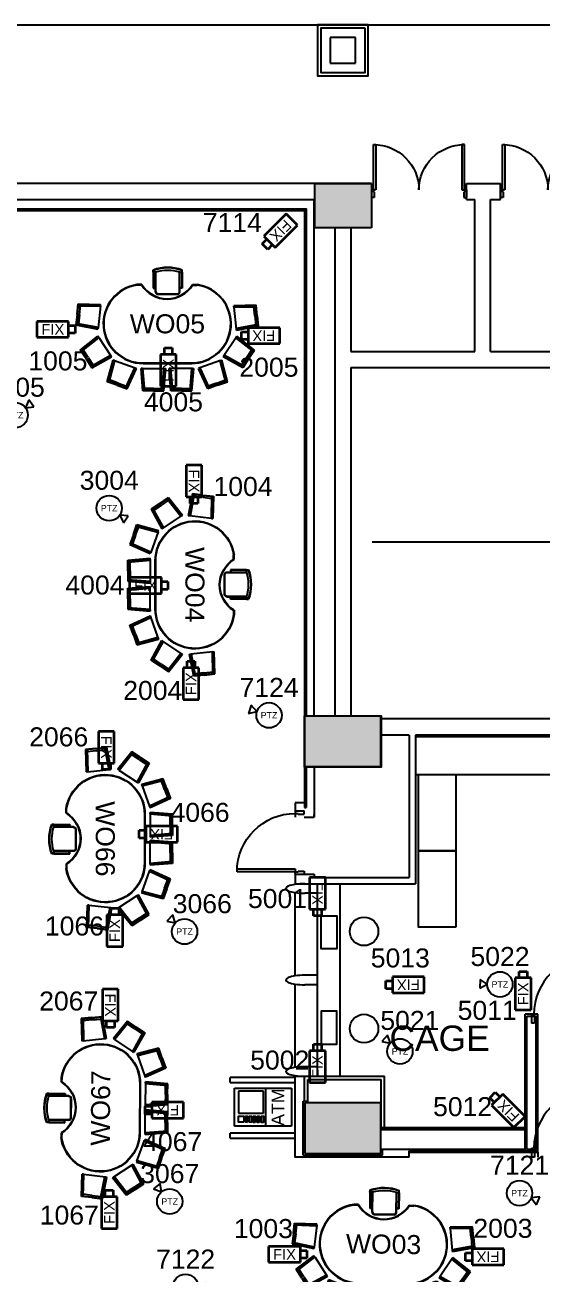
# Model space of a CAD drawing. Header units: millimetres. Extents: x 0 to 57000, y -2411 to 28700.
# Drawn here: x 15285 to 23442, y 9000 to 28700 of the extents above; entities that cross this region are included whole.
import ezdxf
from ezdxf.enums import TextEntityAlignment as Align

# ---------------------------------------------------------------- set-up
doc = ezdxf.new("R2010")
doc.units = ezdxf.units.MM
doc.header["$MEASUREMENT"] = 0
doc.layers.get('0').update_dxf_attribs({"color": 8})
for name, color, linetype in [('Cam No._DICJ', 1, 'Continuous'), ('Camera_DICJ', 3, 'Continuous'), ('Floor Structure', 8, 'Continuous'), ('Table', 8, 'Continuous')]:
    doc.layers.add(name, color=color, linetype=linetype)
doc.styles.add('Arial', font='arial.ttf')
doc.styles.get("Standard").update_dxf_attribs({"font": 'arial.ttf'})

# ---------------------------------------------------------------- blocks, each defined once
blk = doc.blocks.new('Tow Door')
for p, q in [((-1760, 120), (-1760, 980)), ((-1760, 980), (-1715, 980)), ((-1715, 980), (-1715, 120)), ((-40, 980), (-85, 980)), ((-85, 980), (-85, 120)), ((-40, 120), (-40, 980)), ((-1800, 120), (-1760, 120)), ((-1800, 120), (-1800, -20)), ((-1715, 120), (-1760, 120)), ((-1760, 120), (-1760, 75)), ((-1760, 75), (-1750, 75)), ((-1750, 75), (-1750, -20)), ((-85, 120), (-40, 120)), ((-50, 75), (-50, -20)), ((-40, 75), (-50, 75)), ((0, 120), (-40, 120)), ((-40, 120), (-40, 75)), ((0, 120), (0, -20)), ((-1750, -20), (-1800, -20)), ((-50, -20), (0, -20))]:
    blk.add_line(p, q)
for centre, start, end in [((-1760, 120), 0, 90), ((-40, 120), 90, 180)]:
    blk.add_arc(centre, 860, start, end)
blk = doc.blocks.new('one Door')
for p, q in [((-85, 1040), (-85, 120)), ((-40, 1040), (-85, 1040)), ((-40, 120), (-40, 1040)), ((-1000, 120), (-1000, -20)), ((-1000, 120), (-960, 120)), ((-960, 120), (-960, 75)), ((-960, 75), (-950, 75)), ((-950, 75), (-950, -20)), ((-85, 120), (-40, 120)), ((-40, 75), (-50, 75)), ((-50, 75), (-50, -20)), ((-40, 120), (-40, 75)), ((0, 120), (-40, 120)), ((0, 120), (0, -20)), ((-950, -20), (-1000, -20)), ((-50, -20), (0, -20))]:
    blk.add_line(p, q)
blk.add_arc((-40, 120), 920, 90, 180)
blk = doc.blocks.new('*U72')
at = {"color": 8}
for p, q in [((-226, 426), (-226, 458)), ((-226, 426), (-226, 458)), ((-189, 426), (-226, 426)), ((-226, 426), (-226, 173)), ((-219, 426), (-219, 458)), ((-219, 426), (-219, 173)), ((-189, 114), (-189, 426)), ((-182, 114), (-182, 426)), ((190, 109), (190, 426)), ((197, 109), (197, 426)), ((197, 426), (235, 426)), ((228, 426), (228, 458)), ((228, 426), (228, 173)), ((235, 426), (235, 458)), ((235, 426), (235, 458)), ((235, 426), (235, 173)), ((-402, 229), (-477, 229)), ((-402, 222), (-477, 222)), ((395, 229), (470, 229)), ((395, 222), (470, 222)), ((-226, 180), (-189, 180)), ((-226, 173), (-189, 173)), ((-150, 84), (160, 84)), ((-150, 77), (160, 77)), ((235, 180), (197, 180)), ((235, 173), (197, 173)), ((-1425, -241), (-1408, -75)), ((-1417, -241), (-1401, -76)), ((-1409, -97), (-1057, -106)), ((-1409, -104), (-1058, -113)), ((-1408, -75), (-1056, -85)), ((-1408, -83), (-1056, -92)), ((-1389, -245), (-1373, -101)), ((-1057, -106), (-1095, -451)), ((-1064, -113), (-1063, -84)), ((-1057, -106), (-1056, -85)), ((1398, -96), (1046, -105)), ((1398, -103), (1046, -112)), ((1046, -127), (1046, -105)), ((1398, -117), (1046, -127)), ((1046, -127), (1084, -472)), ((1398, -125), (1047, -134)), ((1054, -134), (1053, -105)), ((1378, -265), (1362, -121)), ((1407, -262), (1390, -97)), ((1414, -261), (1398, -96)), ((-1425, -241), (-1444, -405)), ((-1440, -384), (-1095, -451)), ((-1439, -377), (-1094, -444)), ((-1417, -242), (-1437, -406)), ((-1389, -245), (-1404, -388)), ((1378, -265), (1394, -409)), ((1407, -262), (1427, -427)), ((1414, -261), (1434, -426)), ((-1444, -405), (-1099, -473)), ((-1443, -398), (-1097, -466)), ((-1374, -804), (-1097, -586)), ((-1102, -450), (-1106, -471)), ((-1085, -613), (-1103, -590)), ((-1095, -451), (-1099, -473)), ((-1084, -603), (-1097, -586)), ((1428, -398), (1083, -465)), ((1430, -405), (1084, -472)), ((1084, -472), (1088, -493)), ((1084, -603), (1097, -586)), ((1085, -613), (1103, -590)), ((1432, -419), (1087, -486)), ((1434, -426), (1088, -493)), ((1091, -470), (1095, -492)), ((1374, -804), (1097, -586)), ((-1370, -809), (-1093, -591)), ((-1361, -821), (-1084, -603)), ((-1356, -826), (-1080, -609)), ((-1084, -603), (-892, -892)), ((1084, -603), (892, -892)), ((1356, -826), (1080, -609)), ((1361, -821), (1084, -603)), ((1370, -809), (1093, -591)), ((-1281, -941), (-1374, -804)), ((-1275, -937), (-1368, -800)), ((-1251, -921), (-1331, -801)), ((-1281, -941), (-1191, -1081)), ((-1275, -937), (-1185, -1077)), ((-1251, -921), (-1171, -1042)), ((-1205, -1055), (-896, -886)), ((-1201, -1062), (-892, -892)), ((-1194, -1074), (-886, -905)), ((-1191, -1081), (-882, -911)), ((-948, -1303), (-857, -963)), ((-941, -1305), (-850, -965)), ((-927, -1309), (-836, -968)), ((-920, -1311), (-829, -971)), ((-899, -896), (-888, -915)), ((-892, -892), (-882, -911)), ((-831, -977), (-859, -970)), ((-836, -968), (-857, -963)), ((-836, -968), (-509, -1086)), ((836, -968), (509, -1086)), ((920, -1311), (830, -971)), ((831, -977), (859, -970)), ((836, -968), (857, -963)), ((927, -1309), (836, -968)), ((941, -1305), (850, -965)), ((948, -1303), (857, -963)), ((892, -892), (882, -911)), ((1191, -1081), (882, -911)), ((1194, -1074), (886, -905)), ((899, -896), (888, -915)), ((1201, -1062), (892, -892)), ((1205, -1055), (896, -886)), ((1251, -921), (1171, -1042)), ((1275, -937), (1185, -1077)), ((1281, -941), (1191, -1081)), ((1251, -921), (1331, -801)), ((1275, -937), (1368, -800)), ((1281, -941), (1374, -804)), ((-662, -1403), (-516, -1083)), ((-655, -1406), (-509, -1086)), ((-642, -1412), (-496, -1092)), ((-636, -1415), (-490, -1095)), ((-512, -1092), (-493, -1101)), ((-509, -1086), (-490, -1095)), ((-395, -1095), (-416, -1096)), ((-387, -1447), (-416, -1096)), ((-387, -1101), (-416, -1104)), ((-380, -1447), (-409, -1096)), ((-365, -1446), (-395, -1095)), ((-395, -1095), (-47, -1095)), ((-358, -1445), (-387, -1095)), ((-385, -1006), (385, -1006)), ((-385, -1013), (385, -1013)), ((-84, -1445), (-54, -1095)), ((-76, -1446), (-47, -1095)), ((-62, -1447), (-33, -1096)), ((-55, -1447), (-26, -1096)), ((-48, -1102), (-26, -1104)), ((-47, -1095), (-26, -1096)), ((47, -1095), (26, -1096)), ((55, -1447), (26, -1096)), ((48, -1102), (26, -1104)), ((62, -1447), (33, -1096)), ((77, -1446), (47, -1095)), ((395, -1095), (47, -1095)), ((84, -1445), (54, -1095)), ((358, -1445), (387, -1095)), ((365, -1446), (395, -1095)), ((380, -1447), (409, -1096)), ((387, -1447), (416, -1096)), ((387, -1101), (416, -1104)), ((395, -1095), (416, -1096)), ((509, -1086), (490, -1095)), ((636, -1415), (490, -1095)), ((512, -1092), (493, -1101)), ((642, -1412), (496, -1092)), ((655, -1406), (509, -1086)), ((662, -1403), (516, -1083)), ((-791, -1357), (-948, -1303)), ((-789, -1351), (-946, -1296)), ((-779, -1323), (-915, -1275)), ((-791, -1357), (-636, -1415)), ((-789, -1351), (-633, -1408)), ((-779, -1323), (-643, -1372)), ((789, -1351), (633, -1408)), ((791, -1357), (636, -1415)), ((779, -1323), (643, -1372)), ((779, -1323), (915, -1275)), ((789, -1351), (946, -1296)), ((791, -1357), (948, -1303)), ((-221, -1438), (-387, -1440)), ((-221, -1446), (-387, -1447)), ((-221, -1410), (-365, -1410)), ((-221, -1410), (-76, -1410)), ((-221, -1438), (-55, -1440)), ((-221, -1446), (-55, -1447)), ((221, -1438), (55, -1440)), ((221, -1446), (55, -1447)), ((221, -1410), (77, -1410)), ((221, -1410), (365, -1410)), ((221, -1438), (387, -1440)), ((221, -1446), (387, -1447))]:
    blk.add_line(p, q, dxfattribs=at)
for centre, radius, start, end in [((4, -168), 667, 69.7707, 110.2293), ((4, -168), 667, 69.7707, 110.2293), ((4, -168), 660, 69.7707, 110.2293), ((4, -260), 713, 74.2777, 105.7223), ((4, -260), 713, 74.2777, 105.7223), ((-388, -389), 624, 98.1413, 270.3305), ((-388, -389), 617, 98.1413, 270.3305), ((-4, 477), 477, 211.8345, 328.1655), ((-4, 477), 470, 211.8345, 328.1655), ((381, -389), 624, 269.6695, 81.8587), ((381, -389), 617, 269.6695, 81.8587), ((-149, 117), 40, 184.2468, 267.7799), ((-149, 117), 32.8, 184.2468, 267.7799), ((159, 116), 31.3, 271.3186, 350.2772), ((159, 116), 38.5, 271.3186, 350.2772)]:
    blk.add_arc(centre, radius, start, end, dxfattribs=at)
at = {"color": 2}
blk.add_attdef('TABEL_UNMBER', text='', height=300, dxfattribs=at).set_placement((0, -389), align=Align.MIDDLE_CENTER)
blk = doc.blocks.new('ATM')
at = {"color": 7}
for p, q in [((77790, 17030), (78690, 17030)), ((77790, 16430), (77790, 17030)), ((78194, 17030), (78194, 16430)), ((78690, 17030), (78690, 16430)), ((78624, 16823), (78231, 16823)), ((78231, 16823), (78231, 16480)), ((78624, 16480), (78624, 16823)), ((78690, 16430), (77790, 16430)), ((78231, 16480), (78624, 16480))]:
    blk.add_line(p, q, dxfattribs=at)
for points in [[(78231, 16970), (78260, 16970), (78260, 16874), (78231, 16874)], [(78297, 16970), (78327, 16970), (78327, 16874), (78297, 16874)], [(78361, 16970), (78391, 16970), (78391, 16874), (78361, 16874)], [(78421, 16970), (78451, 16970), (78451, 16874), (78421, 16874)], [(78482, 16970), (78512, 16970), (78512, 16874), (78482, 16874)], [(78543, 16970), (78624, 16970), (78624, 16874), (78543, 16874)]]:
    blk.add_lwpolyline(points, close=True, dxfattribs=at)
at = {"color": 0}
blk.add_attdef('ATM', text='', height=200, rotation=270, dxfattribs=at).set_placement((78004, 16730), align=Align.MIDDLE_CENTER)
blk = doc.blocks.new('*U17')
at = {"layer": 'Camera_DICJ', "color": 3, "lineweight": 35}
for p, q in [((250, 125), (-250, 125)), ((-250, 125), (-250, -125)), ((250, -125), (250, 125)), ((250, 63), (354, 63)), ((354, 63), (354, -62)), ((-250, -125), (250, -125)), ((354, -62), (250, -62))]:
    blk.add_line(p, q, dxfattribs=at)
at = {"layer": 'Cam No._DICJ', "style": 'Arial'}
blk.add_attdef('CAMERA_NUMBER', text='', height=300, dxfattribs=at).set_placement((0, 125), align=Align.BOTTOM_CENTER)
at = {"layer": 'Camera_DICJ', "color": 3, "style": 'Arial'}
blk.add_attdef('Camera_Type', text='', height=167, dxfattribs=at).set_placement((0, 0), align=Align.MIDDLE_CENTER)
blk = doc.blocks.new('*U18')
at = {"layer": 'Camera_DICJ', "color": 3, "lineweight": 35}
for p, q in [((-354, -63), (-354, 62)), ((-354, 62), (-250, 62)), ((-250, 125), (-250, -125)), ((250, 125), (-250, 125)), ((250, -125), (250, 125)), ((-250, -63), (-354, -63)), ((-250, -125), (250, -125))]:
    blk.add_line(p, q, dxfattribs=at)
at = {"layer": 'Cam No._DICJ', "style": 'Arial'}
blk.add_attdef('CAMERA_NUMBER', text='', height=300, dxfattribs=at).set_placement((0, 125), align=Align.BOTTOM_CENTER)
at = {"layer": 'Camera_DICJ', "color": 3, "style": 'Arial'}
blk.add_attdef('Camera_Type', text='', height=167, rotation=180, dxfattribs=at).set_placement((0, 0), align=Align.MIDDLE_CENTER)
blk = doc.blocks.new('*U36')
at = {"layer": 'Camera_DICJ', "color": 3, "lineweight": 35}
for p, q in [((-295, 206), (-206, 295)), ((-221, 133), (-295, 206)), ((-88, 265), (-265, 88)), ((-206, 295), (-133, 221)), ((265, -88), (-88, 265)), ((-265, 88), (88, -265)), ((88, -265), (265, -88))]:
    blk.add_line(p, q, dxfattribs=at)
at = {"layer": 'Cam No._DICJ', "style": 'Arial'}
blk.add_attdef('CAMERA_NUMBER', text='', height=300, dxfattribs=at).set_placement((0, 125), align=Align.BOTTOM_CENTER)
at = {"layer": 'Camera_DICJ', "color": 3, "style": 'Arial'}
blk.add_attdef('Camera_Type', text='', height=167, rotation=135, dxfattribs=at).set_placement((0, 0), align=Align.MIDDLE_CENTER)
blk = doc.blocks.new('*U19')
at = {"layer": 'Camera_DICJ', "color": 3, "lineweight": 35}
for p, q in [((125, 250), (-125, 250)), ((-125, 250), (-125, -250)), ((-63, 250), (-63, 354)), ((-63, 354), (62, 354)), ((62, 354), (62, 250)), ((125, -250), (125, 250)), ((-125, -250), (125, -250))]:
    blk.add_line(p, q, dxfattribs=at)
at = {"layer": 'Cam No._DICJ', "style": 'Arial'}
blk.add_attdef('CAMERA_NUMBER', text='', height=300, dxfattribs=at).set_placement((0, 125), align=Align.BOTTOM_CENTER)
at = {"layer": 'Camera_DICJ', "color": 3, "style": 'Arial'}
blk.add_attdef('Camera_Type', text='', height=167, rotation=90, dxfattribs=at).set_placement((0, 0), align=Align.MIDDLE_CENTER)
blk = doc.blocks.new('*U41')
at = {"layer": 'Camera_DICJ', "color": 3, "lineweight": 35}
for p, q in [((125, 250), (-125, 250)), ((-125, 250), (-125, -250)), ((125, -250), (125, 250)), ((-125, -250), (125, -250)), ((-62, -354), (-62, -250)), ((63, -354), (-62, -354)), ((63, -250), (63, -354))]:
    blk.add_line(p, q, dxfattribs=at)
at = {"layer": 'Cam No._DICJ', "style": 'Arial'}
blk.add_attdef('CAMERA_NUMBER', text='', height=300, dxfattribs=at).set_placement((0, 125), align=Align.BOTTOM_CENTER)
at = {"layer": 'Camera_DICJ', "color": 3, "style": 'Arial'}
blk.add_attdef('Camera_Type', text='', height=167, rotation=270, dxfattribs=at).set_placement((0, 0), align=Align.MIDDLE_CENTER)
blk = doc.blocks.new('*U42')
at = {"layer": 'Camera_DICJ', "color": 3, "lineweight": 35}
for p, q in [((125, 250), (-125, 250)), ((-125, 250), (-125, -250)), ((-63, 250), (-63, 354)), ((-63, 354), (62, 354)), ((62, 354), (62, 250)), ((125, -250), (125, 250)), ((-125, -250), (125, -250))]:
    blk.add_line(p, q, dxfattribs=at)
at = {"layer": 'Cam No._DICJ', "style": 'Arial'}
blk.add_attdef('CAMERA_NUMBER', text='', height=300, dxfattribs=at).set_placement((0, 125), align=Align.BOTTOM_CENTER)
at = {"layer": 'Camera_DICJ', "color": 3, "style": 'Arial'}
blk.add_attdef('Camera_Type', text='', height=167, rotation=90, dxfattribs=at).set_placement((0, 0), align=Align.MIDDLE_CENTER)
blk = doc.blocks.new('*U37')
at = {"layer": 'Camera_DICJ', "color": 3, "lineweight": 35}
for p, q in [((-354, -63), (-354, 62)), ((-354, 62), (-250, 62)), ((-250, 125), (-250, -125)), ((250, 125), (-250, 125)), ((250, -125), (250, 125)), ((-250, -63), (-354, -63)), ((-250, -125), (250, -125))]:
    blk.add_line(p, q, dxfattribs=at)
at = {"layer": 'Cam No._DICJ', "style": 'Arial'}
blk.add_attdef('CAMERA_NUMBER', text='', height=300, dxfattribs=at).set_placement((0, 125), align=Align.BOTTOM_CENTER)
at = {"layer": 'Camera_DICJ', "color": 3, "style": 'Arial'}
blk.add_attdef('Camera_Type', text='', height=167, rotation=180, dxfattribs=at).set_placement((0, 0), align=Align.MIDDLE_CENTER)
blk = doc.blocks.new('*U20')
at = {"layer": 'Camera_DICJ', "color": 3, "lineweight": 35}
for p, q in [((125, 250), (-125, 250)), ((-125, 250), (-125, -250)), ((125, -250), (125, 250)), ((-125, -250), (125, -250)), ((-62, -354), (-62, -250)), ((63, -354), (-62, -354)), ((63, -250), (63, -354))]:
    blk.add_line(p, q, dxfattribs=at)
at = {"layer": 'Cam No._DICJ', "style": 'Arial'}
blk.add_attdef('CAMERA_NUMBER', text='', height=300, dxfattribs=at).set_placement((0, 125), align=Align.BOTTOM_CENTER)
at = {"layer": 'Camera_DICJ', "color": 3, "style": 'Arial'}
blk.add_attdef('Camera_Type', text='', height=167, rotation=270, dxfattribs=at).set_placement((0, 0), align=Align.MIDDLE_CENTER)
blk = doc.blocks.new('*U51')
at = {"layer": 'Camera_DICJ', "color": 6}
for p, q in [((217, 239), (162, 117)), ((296, 131), (217, 239)), ((162, 117), (296, 131))]:
    blk.add_line(p, q, dxfattribs=at)
blk.add_circle((0, 0), 200, dxfattribs=at)
at = {"layer": 'Cam No._DICJ', "style": 'Arial'}
blk.add_attdef('CAMERA_NUMBER', text='', height=300, dxfattribs=at).set_placement((1, 200), align=Align.BOTTOM_CENTER)
at = {"layer": 'Camera_DICJ', "color": 6, "style": 'Arial'}
blk.add_attdef('CAMERA_TYPE', text='', height=100, dxfattribs=at).set_placement((0, 0), align=Align.MIDDLE_CENTER)
blk = doc.blocks.new('*U53')
at = {"layer": 'Camera_DICJ', "color": 6}
for p, q in [((166, -111), (225, -232)), ((300, -120), (166, -111)), ((225, -232), (300, -120))]:
    blk.add_line(p, q, dxfattribs=at)
blk.add_circle((0, 0), 200, dxfattribs=at)
at = {"layer": 'Cam No._DICJ', "style": 'Arial'}
blk.add_attdef('CAMERA_NUMBER', text='', height=300, dxfattribs=at).set_placement((1, 200), align=Align.BOTTOM_CENTER)
at = {"layer": 'Camera_DICJ', "color": 6, "style": 'Arial'}
blk.add_attdef('CAMERA_TYPE', text='', height=100, dxfattribs=at).set_placement((0, 0), align=Align.MIDDLE_CENTER)
blk = doc.blocks.new('*U52')
at = {"layer": 'Camera_DICJ', "color": 6}
for p, q in [((-282, 158), (-322, 30)), ((-322, 30), (-191, 60)), ((-191, 60), (-282, 158))]:
    blk.add_line(p, q, dxfattribs=at)
blk.add_circle((0, 0), 200, dxfattribs=at)
at = {"layer": 'Cam No._DICJ', "style": 'Arial'}
blk.add_attdef('CAMERA_NUMBER', text='', height=300, dxfattribs=at).set_placement((1, 200), align=Align.BOTTOM_CENTER)
at = {"layer": 'Camera_DICJ', "color": 6, "style": 'Arial'}
blk.add_attdef('CAMERA_TYPE', text='', height=100, dxfattribs=at).set_placement((0, 0), align=Align.MIDDLE_CENTER)
blk = doc.blocks.new('*U54')
at = {"layer": 'Camera_DICJ', "color": 6}
for p, q in [((-187, 264), (-278, 165)), ((-147, 136), (-187, 264)), ((-278, 165), (-147, 136))]:
    blk.add_line(p, q, dxfattribs=at)
blk.add_circle((0, 0), 200, dxfattribs=at)
at = {"layer": 'Cam No._DICJ', "style": 'Arial'}
blk.add_attdef('CAMERA_NUMBER', text='', height=300, dxfattribs=at).set_placement((1, 200), align=Align.BOTTOM_CENTER)
at = {"layer": 'Camera_DICJ', "color": 6, "style": 'Arial'}
blk.add_attdef('CAMERA_TYPE', text='', height=100, dxfattribs=at).set_placement((0, 0), align=Align.MIDDLE_CENTER)
blk = doc.blocks.new('*U55')
at = {"layer": 'Camera_DICJ', "color": 6}
for p, q in [((-152, 286), (-254, 199)), ((-254, 199), (-128, 153)), ((-128, 153), (-152, 286))]:
    blk.add_line(p, q, dxfattribs=at)
blk.add_circle((0, 0), 200, dxfattribs=at)
at = {"layer": 'Cam No._DICJ', "style": 'Arial'}
blk.add_attdef('CAMERA_NUMBER', text='', height=300, dxfattribs=at).set_placement((1, 200), align=Align.BOTTOM_CENTER)
at = {"layer": 'Camera_DICJ', "color": 6, "style": 'Arial'}
blk.add_attdef('CAMERA_TYPE', text='', height=100, dxfattribs=at).set_placement((0, 0), align=Align.MIDDLE_CENTER)
blk = doc.blocks.new('*U49')
at = {"layer": 'Camera_DICJ', "color": 6}
for p, q in [((316, 66), (200, -1)), ((316, -68), (316, 66)), ((200, -1), (316, -68))]:
    blk.add_line(p, q, dxfattribs=at)
blk.add_circle((0, 0), 200, dxfattribs=at)
at = {"layer": 'Cam No._DICJ', "style": 'Arial'}
blk.add_attdef('CAMERA_NUMBER', text='', height=300, dxfattribs=at).set_placement((1, 200), align=Align.BOTTOM_CENTER)
at = {"layer": 'Camera_DICJ', "color": 6, "style": 'Arial'}
blk.add_attdef('CAMERA_TYPE', text='', height=100, dxfattribs=at).set_placement((0, 0), align=Align.MIDDLE_CENTER)
blk = doc.blocks.new('*U68')
at = {"layer": 'Camera_DICJ', "color": 6}
for p, q in [((318, -59), (185, -77)), ((185, -77), (267, -183)), ((267, -183), (318, -59))]:
    blk.add_line(p, q, dxfattribs=at)
blk.add_circle((0, 0), 200, dxfattribs=at)
at = {"layer": 'Cam No._DICJ', "style": 'Arial'}
blk.add_attdef('CAMERA_NUMBER', text='', height=300, dxfattribs=at).set_placement((1, 200), align=Align.BOTTOM_CENTER)
at = {"layer": 'Camera_DICJ', "color": 6, "style": 'Arial'}
blk.add_attdef('CAMERA_TYPE', text='', height=100, dxfattribs=at).set_placement((0, 0), align=Align.MIDDLE_CENTER)
blk = doc.blocks.new('*U67')
at = {"layer": 'Camera_DICJ', "color": 6}
for p, q in [((-314, 76), (-318, -58)), ((-318, -58), (-200, 6)), ((-200, 6), (-314, 76))]:
    blk.add_line(p, q, dxfattribs=at)
blk.add_circle((0, 0), 200, dxfattribs=at)
at = {"layer": 'Cam No._DICJ', "style": 'Arial'}
blk.add_attdef('CAMERA_NUMBER', text='', height=300, dxfattribs=at).set_placement((1, 200), align=Align.BOTTOM_CENTER)
at = {"layer": 'Camera_DICJ', "color": 6, "style": 'Arial'}
blk.add_attdef('CAMERA_TYPE', text='', height=100, dxfattribs=at).set_placement((0, 0), align=Align.MIDDLE_CENTER)
blk = doc.blocks.new('*U47')
at = {"layer": 'Camera_DICJ', "color": 3, "lineweight": 35}
for p, q in [((88, 265), (-265, -88)), ((265, 88), (88, 265)), ((-88, -265), (265, 88)), ((-295, -206), (-221, -133)), ((-265, -88), (-88, -265)), ((-206, -295), (-295, -206)), ((-133, -221), (-206, -295))]:
    blk.add_line(p, q, dxfattribs=at)
at = {"layer": 'Cam No._DICJ', "style": 'Arial'}
blk.add_attdef('CAMERA_NUMBER', text='', height=300, dxfattribs=at).set_placement((0, 125), align=Align.BOTTOM_CENTER)
at = {"layer": 'Camera_DICJ', "color": 3, "style": 'Arial'}
blk.add_attdef('Camera_Type', text='', height=167, rotation=225, dxfattribs=at).set_placement((0, 0), align=Align.MIDDLE_CENTER)
blk = doc.blocks.new('*U71')
at = {"layer": 'Camera_DICJ', "color": 6}
for p, q in [((-198, 256), (-284, 154)), ((-152, 130), (-198, 256)), ((-284, 154), (-152, 130))]:
    blk.add_line(p, q, dxfattribs=at)
blk.add_circle((0, 0), 200, dxfattribs=at)
at = {"layer": 'Cam No._DICJ', "style": 'Arial'}
blk.add_attdef('CAMERA_NUMBER', text='', height=300, dxfattribs=at).set_placement((1, 200), align=Align.BOTTOM_CENTER)
at = {"layer": 'Camera_DICJ', "color": 6, "style": 'Arial'}
blk.add_attdef('CAMERA_TYPE', text='', height=100, dxfattribs=at).set_placement((0, 0), align=Align.MIDDLE_CENTER)

msp = doc.modelspace()

# ---------------------------------------------------------------- hatches: boundary and pattern name
at = {"layer": 'Floor Structure'}
h = msp.add_hatch(color=256, dxfattribs=at)
h.dxf.hatch_style = 1
h.paths.add_polyline_path([(44600, 17800), (43400, 17800), (43400, 17000), (44600, 17000)])
h.paths.add_polyline_path([(15967, 15475), (17063, 15475), (17063, 15859), (15967, 15859)], flags=9)
h.paths.add_polyline_path([(5437, 20403), (6468, 20403), (6468, 20815), (5437, 20815)], flags=9)
h.paths.add_polyline_path([(5334, 24313), (6427, 24313), (6427, 24725), (5334, 24725)], flags=9)
h.paths.add_polyline_path([(13911, 10937), (14236, 10937), (14236, 11162), (13911, 11162)], flags=9)
h.paths.add_polyline_path([(12261, 10978), (12586, 10978), (12586, 11203), (12261, 11203)], flags=9)
h.paths.add_polyline_path([(30652, 8441), (30927, 8441), (30927, 8666), (30652, 8666)], flags=9)
h.paths.add_polyline_path([(47977, 4748), (48252, 4748), (48252, 4973), (47977, 4973)], flags=9)
h.paths.add_polyline_path([(29651, 6674), (31571, 6674), (31571, 7086), (29651, 7086)], flags=9)
h.paths.add_polyline_path([(46409, 5463), (48330, 5463), (48330, 5875), (46409, 5875)], flags=9)
h.paths.add_polyline_path([(46366, 16728), (48175, 16728), (48175, 17140), (46366, 17140)], flags=9)
h.paths.add_polyline_path([(31760, 12958), (32794, 12958), (32794, 14040), (31760, 14040)], flags=9)
h.paths.add_polyline_path([(16952, 10300), (17277, 10300), (17277, 10525), (16952, 10525)], flags=9)
h.paths.add_polyline_path([(1017, 2469), (2653, 2469), (2653, 3218), (1017, 3218)], flags=9)
h.paths.add_polyline_path([(52008, 7072), (53645, 7072), (53645, 7820), (52008, 7820)], flags=9)
h.paths.add_polyline_path([(52096, 8837), (53733, 8837), (53733, 9586), (52096, 9586)], flags=9)
h.paths.add_polyline_path([(51936, 5320), (53572, 5320), (53572, 6069), (51936, 6069)], flags=9)
h.paths.add_polyline_path([(31712, 8468), (33349, 8468), (33349, 9216), (31712, 9216)], flags=9)
h.paths.add_polyline_path([(4627, 5839), (6435, 5839), (6435, 6251), (4627, 6251)], flags=9)
h.paths.add_polyline_path([(30017, 4138), (30650, 4138), (30650, 4438), (30017, 4438)], flags=9)
h.paths.add_polyline_path([(7528, 19928), (8234, 19928), (8234, 20340), (7528, 20340)], flags=9)
h.paths.add_polyline_path([(43842, 4523), (44511, 4523), (44511, 4908), (43842, 4908)], flags=9)
h.paths.add_polyline_path([(34318, 3867), (35130, 3867), (35130, 4252), (34318, 4252)], flags=9)
h.paths.add_polyline_path([(40942, 4038), (41754, 4038), (41754, 4422), (40942, 4422)], flags=9)
h.paths.add_polyline_path([(21377, 13366), (22269, 13366), (22269, 13778), (21377, 13778)], flags=9)
h.paths.add_polyline_path([(41585, 8113), (43108, 8113), (43108, 8498), (41585, 8498)], flags=9)
h.paths.add_polyline_path([(14113, 20514), (15209, 20514), (15209, 20899), (14113, 20899)], flags=9)
h.paths.add_polyline_path([(11679, 23749), (12774, 23749), (12774, 24133), (11679, 24133)], flags=9)
h.paths.add_polyline_path([(16747, 23843), (17843, 23843), (17843, 24228), (16747, 24228)], flags=9)
h.paths.add_polyline_path([(8996, 8272), (10092, 8272), (10092, 8656), (8996, 8656)], flags=9)
h.paths.add_polyline_path([(12741, 5342), (13836, 5342), (13836, 5726), (12741, 5726)], flags=9)
h.paths.add_polyline_path([(17245, 5403), (18340, 5403), (18340, 5787), (17245, 5787)], flags=9)
h.paths.add_polyline_path([(22641, 4732), (23736, 4732), (23736, 5117), (22641, 5117)], flags=9)
h.paths.add_polyline_path([(20436, 8707), (21531, 8707), (21531, 9091), (20436, 9091)], flags=9)
h.paths.add_polyline_path([(24885, 8626), (25980, 8626), (25980, 9010), (24885, 9010)], flags=9)
h.paths.add_polyline_path([(1221, 8788), (1965, 8789), (1965, 9164), (1221, 9163)], flags=9)
h.paths.add_polyline_path([(35499, 27210), (36243, 27210), (36243, 27585), (35499, 27585)], flags=9)
h.paths.add_polyline_path([(35226, 795), (35970, 795), (35970, 1170), (35226, 1170)], flags=9)
h.paths.add_polyline_path([(32110, 14361), (32854, 14361), (32854, 14736), (32110, 14736)], flags=9)
h.paths.add_polyline_path([(34849, 14878), (35535, 14878), (35535, 15171), (34849, 15171)], flags=9)
h.paths.add_polyline_path([(34849, 12128), (35535, 12128), (35535, 12421), (34849, 12421)], flags=9)
h.paths.add_polyline_path([(28235, 13328), (28921, 13328), (28921, 13621), (28235, 13621)], flags=9)
h.paths.add_polyline_path([(28234, 16153), (28919, 16153), (28919, 16446), (28234, 16446)], flags=9)
h.paths.add_polyline_path([(31543, 12675), (32420, 12675), (32420, 12969), (31543, 12969)], flags=9)
h = msp.add_hatch(color=256, dxfattribs=at)
h.dxf.hatch_style = 1
h.paths.add_polyline_path([(20750, 25500), (20750, 26200), (19850, 26200), (19850, 25500)])
h = msp.add_hatch(color=256, dxfattribs=at)
h.dxf.hatch_style = 1
h.paths.add_polyline_path([(20900, 17800), (19700, 17800), (19700, 17000), (20900, 17000)])
h = msp.add_hatch(color=256, dxfattribs=at)
h.dxf.hatch_style = 1
h.paths.add_polyline_path([(19700, 11700), (19700, 10900), (20900, 10900), (20900, 11700)])

# ---------------------------------------------------------------- linework, layer by layer
for p, q in [((0, 28700), (57000, 28700)), ((0, 28700), (57000, 28700)), ((20500, 28500), (20100, 28500)), ((20100, 28500), (20100, 28100)), ((20500, 28100), (20500, 28500)), ((20100, 28100), (20500, 28100)), ((20750, 26200), (11600, 26200)), ((19850, 26200), (20750, 26200)), ((19850, 26200), (20750, 26200)), ((19850, 26200), (19850, 25500)), ((20750, 26200), (20750, 25500)), ((20750, 26200), (20750, 25500)), ((20750, 26200), (20750, 25500)), ((22250, 25950), (22250, 26200)), ((22250, 26200), (22786, 26200)), ((22786, 25950), (22786, 26200)), ((11600, 25950), (19850, 25950)), ((19845, 17805), (19845, 25950)), ((19850, 25950), (19850, 25500)), ((22250, 25950), (22380, 25950)), ((22380, 23550), (22380, 25950)), ((22630, 23550), (22630, 25950)), ((22630, 25950), (22786, 25950)), ((20175, 25500), (19850, 25500)), ((20750, 25500), (19850, 25500)), ((20175, 25500), (20175, 17800)), ((20750, 25500), (20425, 25500)), ((20425, 25500), (20425, 23550)), ((20425, 23550), (22380, 23550)), ((22630, 23550), (24390, 23550)), ((20425, 23300), (36900, 23300)), ((20425, 23300), (20425, 17800)), ((20762, 20550), (33138, 20550)), ((19695, 17805), (19695, 16430)), ((19700, 17000), (19700, 17800)), ((20900, 17800), (19700, 17800)), ((20900, 17000), (20900, 17800)), ((24400, 17755), (20900, 17755)), ((21345, 17500), (20900, 17500)), ((21345, 17500), (21345, 15255)), ((24400, 17500), (21445, 17500)), ((21445, 17500), (21445, 15155)), ((24395, 17475), (21445, 17475)), ((20900, 17000), (19700, 17000)), ((19720, 16995), (19720, 16360)), ((19845, 16995), (19845, 16205)), ((24395, 16875), (21445, 16875)), ((19695, 16430), (19550, 16430)), ((19550, 16430), (19550, 16205)), ((19695, 16430), (19695, 16360)), ((19695, 16360), (19720, 16360)), ((19690, 16205), (19845, 16205)), ((19845, 16205), (19845, 16245)), ((19550, 15305), (19550, 15155)), ((19550, 15305), (19845, 15305)), ((19845, 15305), (19845, 15255)), ((19845, 15255), (21345, 15255)), ((19550, 15155), (21445, 15155)), ((19550, 13702), (19550, 15015)), ((19900, 15005), (19699, 15005)), ((19900, 15005), (19900, 15155)), ((19900, 12270), (19900, 15005)), ((20257, 12120), (20257, 15155)), ((19898, 13712), (19697, 13712)), ((19900, 13562), (19900, 13712)), ((19550, 12260), (19550, 13572)), ((19900, 13562), (19699, 13562)), ((23175, 10945), (23175, 13096)), ((23375, 13096), (23175, 13096)), ((23200, 13067), (23350, 13067)), ((23200, 10970), (23200, 13067)), ((23350, 10970), (23350, 13067)), ((23375, 13092), (23375, 13096)), ((23375, 13092), (23375, 13096)), ((23375, 10920), (23375, 13092)), ((19898, 12270), (19697, 12270)), ((19900, 12120), (19900, 12270)), ((19551, 12101), (18523, 12101)), ((18523, 12021), (18523, 12101)), ((18523, 12021), (19551, 12021)), ((19695, 11725), (19695, 12120)), ((19695, 12120), (20955, 12120)), ((19745, 12070), (20905, 12070)), ((19745, 11700), (19745, 12070)), ((20905, 11305), (20905, 12070)), ((20955, 11305), (20955, 12120)), ((19675, 10875), (19675, 11725)), ((19675, 11725), (19745, 11725)), ((19700, 11700), (19700, 10900)), ((20900, 11700), (19700, 11700)), ((20900, 10900), (20900, 11700)), ((20905, 11305), (20905, 11705)), ((20900, 11280), (23175, 11280)), ((23175, 11305), (20905, 11305)), ((19550, 11221), (18523, 11221)), ((18523, 11141), (18523, 11221)), ((18523, 11141), (19550, 11141)), ((19675, 10875), (20925, 10875)), ((19700, 10900), (20900, 10900)), ((20900, 10970), (23175, 10970)), ((20925, 10875), (20925, 10970)), ((21348, 10945), (23195, 10945)), ((21348, 10920), (21348, 10945)), ((21348, 10845), (21348, 10920)), ((21348, 10920), (23375, 10920)), ((23375, 10945), (23175, 10945)), ((23200, 10970), (23350, 10970)), ((23375, 10920), (23375, 10845))]:
    msp.add_line(p, q, dxfattribs=at)
for points in [[(20700, 28700), (19900, 28700), (19900, 27900), (20700, 27900)], [(20650, 28650), (19950, 28650), (19950, 27950), (20650, 27950)], [(19695, 17805), (20905, 17805), (20905, 16995), (19695, 16995)], [(22089, 15675), (22089, 16875), (21489, 16875), (21489, 15675)], [(22089, 14475), (22089, 15675), (21489, 15675), (21489, 14475)], [(19958, 14650), (20204, 14650), (20204, 14128), (19958, 14128)], [(19958, 12625), (20204, 12625), (20204, 13147), (19958, 13147)]]:
    msp.add_lwpolyline(points, close=True, dxfattribs=at)
for points in [[(10895, 25925), (10895, 25495), (11605, 25495), (11605, 25775), (19695, 25775), (19695, 17805)], [(11600, 25800), (19720, 25800), (19720, 17805)], [(21348, 10845), (19550, 10845), (19550, 10845), (19550, 12120), (19695, 12120)]]:
    msp.add_lwpolyline(points, dxfattribs=at)
for centre in [(20634, 14404), (20634, 12871)]:
    msp.add_circle(centre, 225, dxfattribs=at)
for centre in [(19699, 15080), (19699, 13637), (19699, 12195)]:
    msp.add_ellipse(centre, major_axis=(-300, 0), ratio=0.25, start_param=4.712389, end_param=7.853982, dxfattribs=at)

# ---------------------------------------------------------------- block references
at = {"layer": 'Camera_DICJ'}
ref = msp.add_blockref('*U47', (19320, 25456), dxfattribs=at)
ref.add_attrib('CAMERA_NUMBER', '7114', dxfattribs={"layer": 'Cam No._DICJ', "height": 300, "style": 'Arial'}).set_placement((18556, 25343), align=Align.BOTTOM_CENTER)
ref.add_attrib('Camera_Type', 'FIX', dxfattribs={"color": 3, "height": 166.7, "rotation": 225, "style": 'Arial'}).set_placement((19320, 25456), align=Align.MIDDLE_CENTER)
ref = msp.add_blockref('*U17', (15724, 23899), dxfattribs=at)
ref.add_attrib('CAMERA_NUMBER', '1005', dxfattribs={"layer": 'Cam No._DICJ', "height": 300, "style": 'Arial'}).set_placement((15804, 23162), align=Align.BOTTOM_CENTER)
ref.add_attrib('Camera_Type', 'FIX', dxfattribs={"color": 3, "height": 166.7, "style": 'Arial'}).set_placement((15724, 23899), align=Align.MIDDLE_CENTER)
ref = msp.add_blockref('*U18', (19054, 23800), dxfattribs=at)
ref.add_attrib('CAMERA_NUMBER', '2005', dxfattribs={"layer": 'Cam No._DICJ', "height": 300, "style": 'Arial'}).set_placement((19133, 23063), align=Align.BOTTOM_CENTER)
ref.add_attrib('Camera_Type', 'FIX', dxfattribs={"color": 3, "height": 166.7, "rotation": 180, "style": 'Arial'}).set_placement((19054, 23800), align=Align.MIDDLE_CENTER)
ref = msp.add_blockref('*U19', (17547, 23253), dxfattribs=at)
ref.add_attrib('CAMERA_NUMBER', '4005', dxfattribs={"layer": 'Cam No._DICJ', "height": 300, "style": 'Arial'}).set_placement((17627, 22516), align=Align.BOTTOM_CENTER)
ref.add_attrib('Camera_Type', 'FIX', dxfattribs={"color": 3, "height": 166.7, "rotation": 90, "style": 'Arial'}).set_placement((17547, 23253), align=Align.MIDDLE_CENTER)
at = {"layer": 'Camera_DICJ', "color": 6}
for name, p, values in [('*U51', (15130, 22547), {'CAMERA_NUMBER': '3005', 'CAMERA_TYPE': 'PTZ'}), ('*U53', (16613, 21079), {'CAMERA_NUMBER': '3004', 'CAMERA_TYPE': 'PTZ'}), ('*U52', (19135, 17812), {'CAMERA_NUMBER': '7124', 'CAMERA_TYPE': 'PTZ'}), ('*U67', (22778, 13568), {'CAMERA_NUMBER': '5022', 'CAMERA_TYPE': 'PTZ'}), ('*U68', (23087, 10276), {'CAMERA_NUMBER': '7121', 'CAMERA_TYPE': 'PTZ'}), ('*U55', (17568, 10144), {'CAMERA_NUMBER': '3067', 'CAMERA_TYPE': 'PTZ'}), ('*U49', (17818, 8796), {'CAMERA_NUMBER': '7122', 'CAMERA_TYPE': 'PTZ'})]:
    msp.add_blockref(name, p, dxfattribs=at).add_auto_attribs(values)
at = {"layer": 'Camera_DICJ'}
ref = msp.add_blockref('*U20', (17951, 21507), dxfattribs=at)
ref.add_attrib('CAMERA_NUMBER', '1004', dxfattribs={"layer": 'Cam No._DICJ', "height": 300, "style": 'Arial'}).set_placement((18725, 21181), align=Align.BOTTOM_CENTER)
ref.add_attrib('Camera_Type', 'FIX', dxfattribs={"color": 3, "height": 166.7, "rotation": 270, "style": 'Arial'}).set_placement((17951, 21507), align=Align.MIDDLE_CENTER)
ref = msp.add_blockref('*U17', (17186, 19859), dxfattribs=at)
ref.add_attrib('CAMERA_NUMBER', '4004', dxfattribs={"layer": 'Cam No._DICJ', "height": 300, "style": 'Arial'}).set_placement((16388, 19627), align=Align.BOTTOM_CENTER)
ref.add_attrib('Camera_Type', 'FIX', dxfattribs={"color": 3, "height": 166.7, "style": 'Arial'}).set_placement((17186, 19859), align=Align.MIDDLE_CENTER)
ref = msp.add_blockref('*U19', (17904, 18311), dxfattribs=at)
ref.add_attrib('CAMERA_NUMBER', '2004', dxfattribs={"layer": 'Cam No._DICJ', "height": 300, "style": 'Arial'}).set_placement((17301, 17964), align=Align.BOTTOM_CENTER)
ref.add_attrib('Camera_Type', 'FIX', dxfattribs={"color": 3, "height": 166.7, "rotation": 90, "style": 'Arial'}).set_placement((17904, 18311), align=Align.MIDDLE_CENTER)
ref = msp.add_blockref('*U20', (16569, 17309), dxfattribs=at)
ref.add_attrib('CAMERA_NUMBER', '2066', dxfattribs={"layer": 'Cam No._DICJ', "height": 300, "style": 'Arial'}).set_placement((15817, 17232), align=Align.BOTTOM_CENTER)
ref.add_attrib('Camera_Type', 'FIX', dxfattribs={"color": 3, "height": 166.7, "rotation": 270, "style": 'Arial'}).set_placement((16569, 17309), align=Align.MIDDLE_CENTER)
ref = msp.add_blockref('*U18', (17441, 15938), dxfattribs=at)
ref.add_attrib('CAMERA_NUMBER', '4066', dxfattribs={"layer": 'Cam No._DICJ', "height": 300, "style": 'Arial'}).set_placement((18047, 16041), align=Align.BOTTOM_CENTER)
ref.add_attrib('Camera_Type', 'FIX', dxfattribs={"color": 3, "height": 166.7, "rotation": 180, "style": 'Arial'}).set_placement((17441, 15938), align=Align.MIDDLE_CENTER)
ref = msp.add_blockref('*U41', (19900, 15005), dxfattribs=at)
ref.add_attrib('CAMERA_NUMBER', '5001', dxfattribs={"layer": 'Cam No._DICJ', "height": 300, "style": 'Arial'}).set_placement((19269, 14682), align=Align.BOTTOM_CENTER)
ref.add_attrib('Camera_Type', 'FIX', dxfattribs={"color": 3, "height": 166.7, "rotation": 270, "style": 'Arial'}).set_placement((19900, 15005), align=Align.MIDDLE_CENTER)
at = {"layer": 'Camera_DICJ', "color": 6}
ref = msp.add_blockref('*U54', (17803, 14401), dxfattribs=at)
ref.add_attrib('CAMERA_NUMBER', '3066', dxfattribs={"layer": 'Cam No._DICJ', "height": 300, "style": 'Arial'}).set_placement((18082, 14601), align=Align.BOTTOM_CENTER)
ref.add_attrib('CAMERA_TYPE', 'PTZ', dxfattribs={"color": 6, "height": 100, "style": 'Arial'}).set_placement((17803, 14401), align=Align.MIDDLE_CENTER)
at = {"layer": 'Camera_DICJ'}
ref = msp.add_blockref('*U19', (16701, 14417), dxfattribs=at)
ref.add_attrib('CAMERA_NUMBER', '1066', dxfattribs={"layer": 'Cam No._DICJ', "height": 300, "style": 'Arial'}).set_placement((16065, 14249), align=Align.BOTTOM_CENTER)
ref.add_attrib('Camera_Type', 'FIX', dxfattribs={"color": 3, "height": 166.7, "rotation": 90, "style": 'Arial'}).set_placement((16701, 14417), align=Align.MIDDLE_CENTER)
ref = msp.add_blockref('*U37', (21333, 13562), dxfattribs=at)
ref.add_attrib('CAMERA_NUMBER', '5013', dxfattribs={"layer": 'Cam No._DICJ', "height": 300, "style": 'Arial'}).set_placement((21206, 13745), align=Align.BOTTOM_CENTER)
ref.add_attrib('Camera_Type', 'FIX', dxfattribs={"color": 3, "height": 166.7, "rotation": 180, "style": 'Arial'}).set_placement((21333, 13562), align=Align.MIDDLE_CENTER)
ref = msp.add_blockref('*U19', (23145, 13419), dxfattribs=at)
ref.add_attrib('CAMERA_NUMBER', '5011', dxfattribs={"layer": 'Cam No._DICJ', "height": 300, "style": 'Arial'}).set_placement((22577, 12919), align=Align.BOTTOM_CENTER)
ref.add_attrib('Camera_Type', 'FIX', dxfattribs={"color": 3, "height": 166.7, "rotation": 90, "style": 'Arial'}).set_placement((23145, 13419), align=Align.MIDDLE_CENTER)
ref = msp.add_blockref('*U20', (16632, 13242), dxfattribs=at)
ref.add_attrib('CAMERA_NUMBER', '2067', dxfattribs={"layer": 'Cam No._DICJ', "height": 300, "style": 'Arial'}).set_placement((15975, 13066), align=Align.BOTTOM_CENTER)
ref.add_attrib('Camera_Type', 'FIX', dxfattribs={"color": 3, "height": 166.7, "rotation": 270, "style": 'Arial'}).set_placement((16632, 13242), align=Align.MIDDLE_CENTER)
at = {"layer": 'Camera_DICJ', "color": 6}
ref = msp.add_blockref('*U71', (21201, 12511), dxfattribs=at)
ref.add_attrib('CAMERA_NUMBER', '5021', dxfattribs={"layer": 'Cam No._DICJ', "height": 300, "style": 'Arial'}).set_placement((21357, 12760), align=Align.BOTTOM_CENTER)
ref.add_attrib('CAMERA_TYPE', 'PTZ', dxfattribs={"color": 6, "height": 100, "style": 'Arial'}).set_placement((21201, 12511), align=Align.MIDDLE_CENTER)
at = {"layer": 'Camera_DICJ'}
ref = msp.add_blockref('*U42', (19900, 12270), dxfattribs=at)
ref.add_attrib('CAMERA_NUMBER', '5002', dxfattribs={"layer": 'Cam No._DICJ', "height": 300, "style": 'Arial'}).set_placement((19304, 12134), align=Align.BOTTOM_CENTER)
ref.add_attrib('Camera_Type', 'FIX', dxfattribs={"color": 3, "height": 166.7, "rotation": 90, "style": 'Arial'}).set_placement((19900, 12270), align=Align.MIDDLE_CENTER)
ref = msp.add_blockref('*U36', (22911, 11574), dxfattribs=at)
ref.add_attrib('CAMERA_NUMBER', '5012', dxfattribs={"layer": 'Cam No._DICJ', "height": 300, "style": 'Arial'}).set_placement((22189, 11400), align=Align.BOTTOM_CENTER)
ref.add_attrib('Camera_Type', 'FIX', dxfattribs={"color": 3, "height": 166.7, "rotation": 135, "style": 'Arial'}).set_placement((22911, 11574), align=Align.MIDDLE_CENTER)
ref = msp.add_blockref('*U18', (17536, 11585), dxfattribs=at)
ref.add_attrib('CAMERA_NUMBER', '4067', dxfattribs={"layer": 'Cam No._DICJ', "height": 300, "style": 'Arial'}).set_placement((17615, 10848), align=Align.BOTTOM_CENTER)
ref.add_attrib('Camera_Type', 'FIX', dxfattribs={"color": 3, "height": 166.7, "rotation": 180, "style": 'Arial'}).set_placement((17536, 11585), align=Align.MIDDLE_CENTER)
ref = msp.add_blockref('*U19', (16615, 9970), dxfattribs=at)
ref.add_attrib('CAMERA_NUMBER', '1067', dxfattribs={"layer": 'Cam No._DICJ', "height": 300, "style": 'Arial'}).set_placement((15984, 9690), align=Align.BOTTOM_CENTER)
ref.add_attrib('Camera_Type', 'FIX', dxfattribs={"color": 3, "height": 166.7, "rotation": 90, "style": 'Arial'}).set_placement((16615, 9970), align=Align.MIDDLE_CENTER)
ref = msp.add_blockref('*U17', (19379, 9310), dxfattribs=at)
ref.add_attrib('CAMERA_NUMBER', '1003', dxfattribs={"layer": 'Cam No._DICJ', "height": 300, "style": 'Arial'}).set_placement((19046, 9477), align=Align.BOTTOM_CENTER)
ref.add_attrib('Camera_Type', 'FIX', dxfattribs={"color": 3, "height": 166.7, "style": 'Arial'}).set_placement((19379, 9310), align=Align.MIDDLE_CENTER)
ref = msp.add_blockref('*U18', (22590, 9272), dxfattribs=at)
ref.add_attrib('CAMERA_NUMBER', '2003', dxfattribs={"layer": 'Cam No._DICJ', "height": 300, "style": 'Arial'}).set_placement((22825, 9481), align=Align.BOTTOM_CENTER)
ref.add_attrib('Camera_Type', 'FIX', dxfattribs={"color": 3, "height": 166.7, "rotation": 180, "style": 'Arial'}).set_placement((22590, 9272), align=Align.MIDDLE_CENTER)
at = {"layer": 'Floor Structure', "xscale": -0.8333333320915699, "yscale": 0.8333333320915699, "zscale": 0.8333333333333331}
for p in [(20750, 25998), (22786, 25998)]:
    msp.add_blockref('Tow Door', p, dxfattribs=at)
at = {"layer": 'Floor Structure', "extrusion": (0, 0, -1), "zscale": -1.00000000000211, "rotation": 270}
msp.add_blockref('one Door', (-19670, 15305), dxfattribs=at)
at = {"layer": 'Floor Structure', "extrusion": (0, 0, -1), "xscale": -1, "zscale": -1}
for p in [(-24275, 12976), (-24275, 10865)]:
    msp.add_blockref('one Door', p, dxfattribs=at)
at = {"layer": 'Floor Structure', "rotation": 179.9748638439173}
msp.add_blockref('ATM', (97286, 28328), dxfattribs=at).add_auto_attribs({'ATM': 'ATM'})
at = {"layer": 'Table'}
msp.add_blockref('*U72', (17532, 24376), dxfattribs=at).add_auto_attribs({'TABEL_UNMBER': 'WO05'})
ref = msp.add_blockref('*U72', (18354, 19872), dxfattribs=dict(at, xscale=-1, rotation=270))
ref.add_attrib('TABEL_UNMBER', 'WO04', dxfattribs={"layer": '0', "color": 2, "height": 300, "rotation": 270}).set_placement((17966, 19872), align=Align.MIDDLE_CENTER)
ref = msp.add_blockref('*U72', (16164, 15864), dxfattribs=dict(at, xscale=-1, rotation=90))
ref.add_attrib('TABEL_UNMBER', 'WO66', dxfattribs={"layer": '0', "color": 2, "height": 300, "rotation": 270}).set_placement((16552, 15864), align=Align.MIDDLE_CENTER)
ref = msp.add_blockref('*U72', (16088, 11620), dxfattribs=dict(at, xscale=-1, rotation=89.65607492672682))
ref.add_attrib('TABEL_UNMBER', 'WO67', dxfattribs={"layer": '0', "color": 2, "height": 300, "rotation": 89.6561}).set_placement((16477, 11618), align=Align.MIDDLE_CENTER)
at = {"layer": 'Table', "rotation": 359.2252157402756}
msp.add_blockref('*U72', (20948, 9860), dxfattribs=at).add_auto_attribs({'TABEL_UNMBER': 'WO03'})

# ---------------------------------------------------------------- texts
at = {"layer": 'Floor Structure', "ltscale": 0.6, "insert": (21034, 12919), "char_height": 250, "attachment_point": 1, "style": 'Arial'}
msp.add_mtext_dynamic_manual_height_columns('{\\H1.6x;CAGE}', width=1885.5, gutter_width=6350, heights=[0], dxfattribs=at)

doc.saveas('drawing.dxf')
